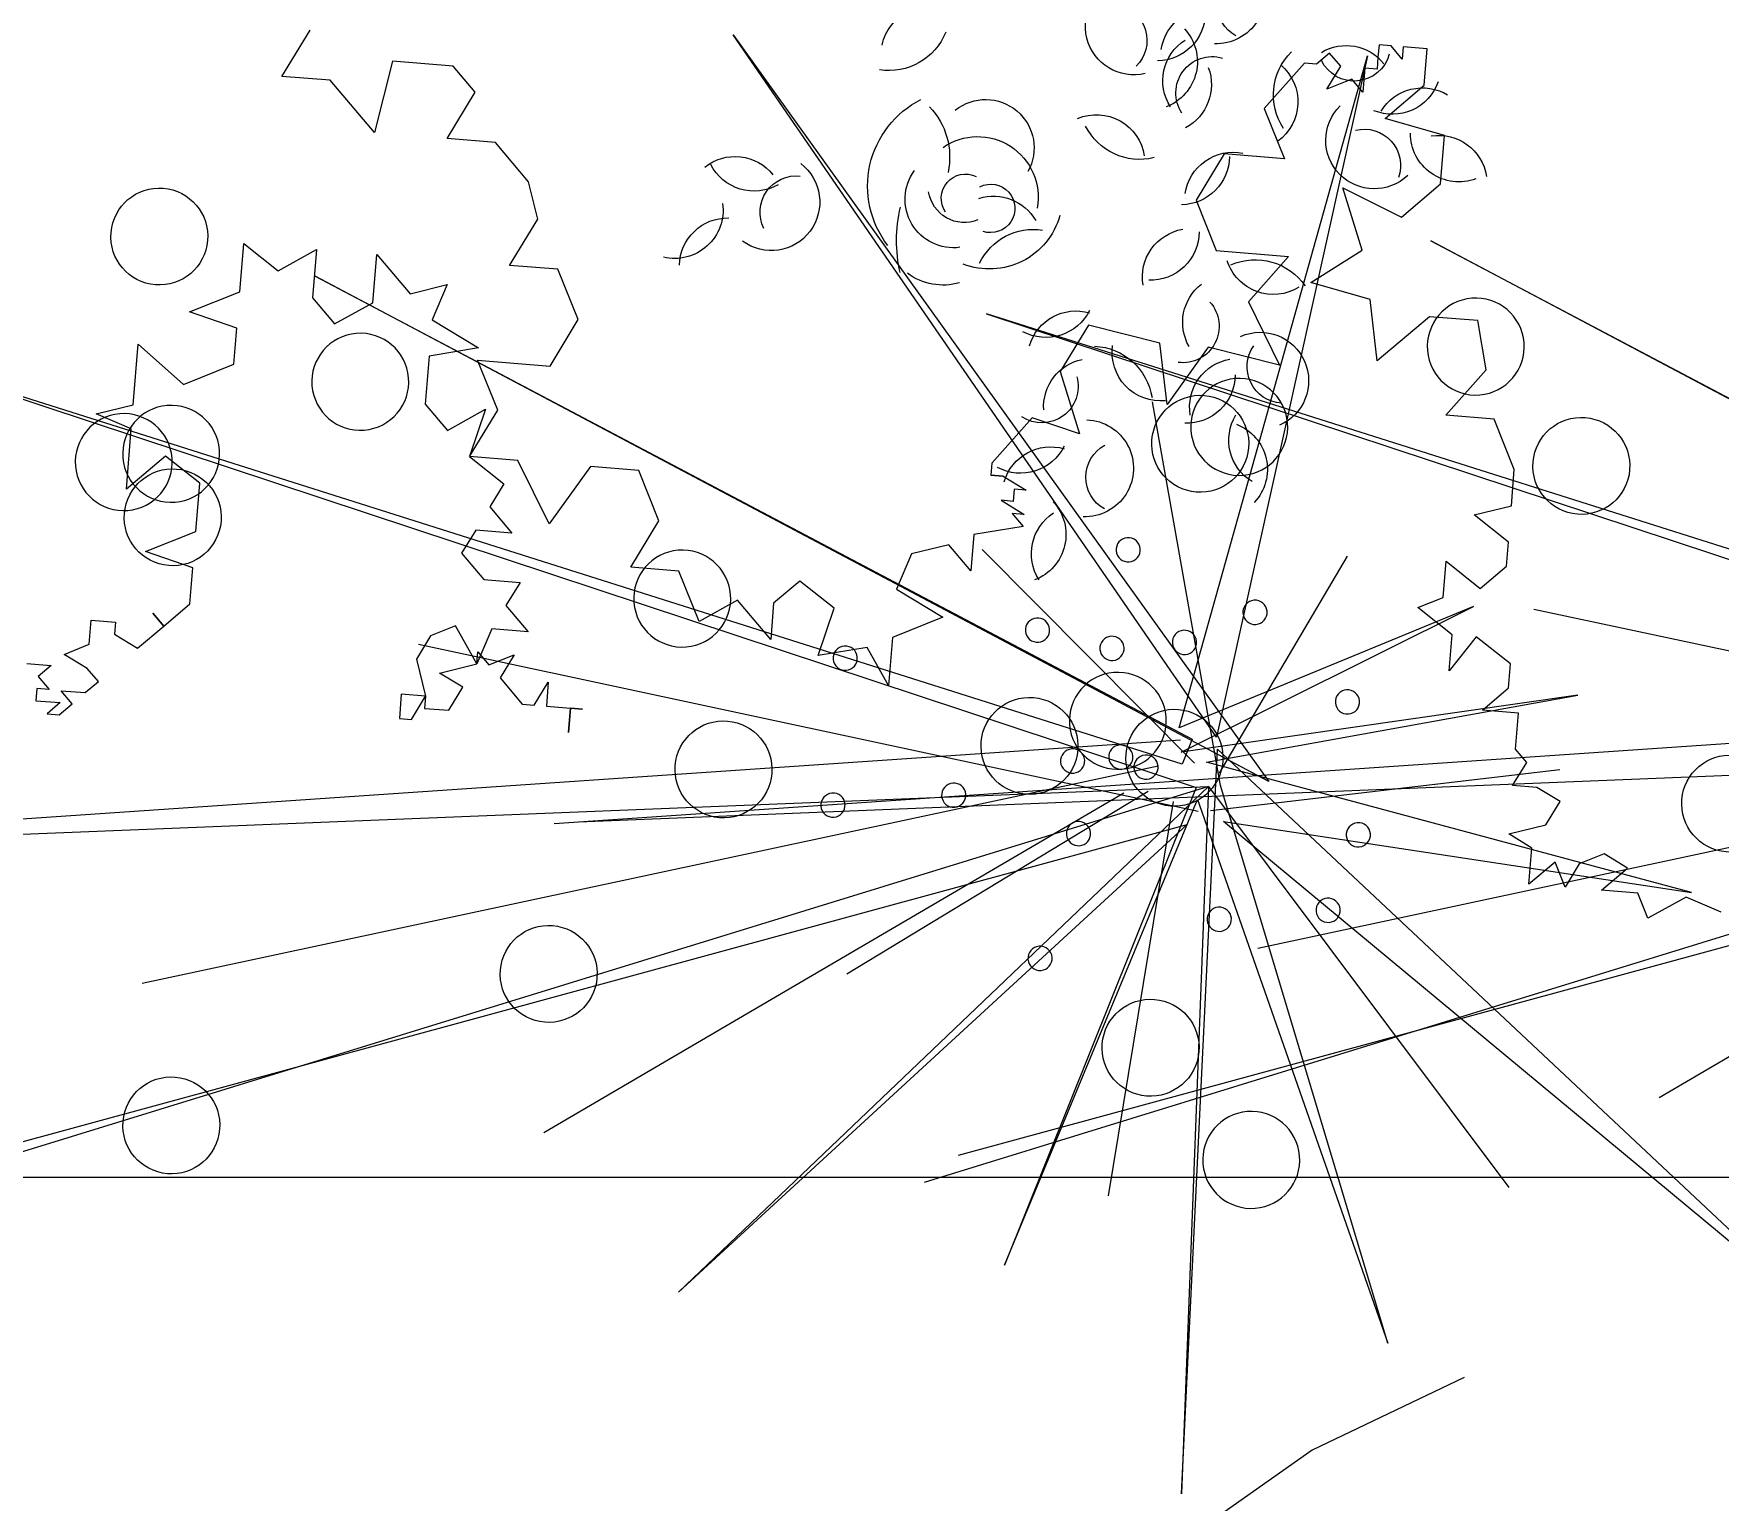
# Model space of a CAD drawing. Header units: metres. Extents: x 0 to 4415, y 1197 to 2590.
# Drawn here: x 1906.2999 to 1906.5783, y 1312.9806 to 1313.2229 of the extents above; entities that cross this region are included whole.
import ezdxf

# ---------------------------------------------------------------- set-up
doc = ezdxf.new("R2010")
doc.units = ezdxf.units.M
doc.linetypes.add('CONTINU', pattern=[0])
doc.layers.get('DEFPOINTS').update_dxf_attribs({"lineweight": 5})
for name, color, linetype, lineweight in [('00-cote', 7, 'CONTINU', 20), ('00-MUR', 7, 'Continuous', 30), ('vue', 7, 'Continuous', 5)]:
    doc.layers.add(name, color=color, linetype=linetype, lineweight=lineweight)
doc.layers.add('veg', color=7, linetype='Continuous', lineweight=9, true_color=0x61c200)
doc.styles.add('WALIDcotat', font='times.ttf')
doc.dimstyles.new('walid 100', dxfattribs={"dimscale": 0, "dimtxt": 0.25, "dimasz": 0.1, "dimexe": 1.25, "dimexo": 0.625, "dimgap": 0.02, "dimtad": 1, "dimdec": 0, "dimlfac": 100, "dimrnd": 5, "dimtxsty": 'WALIDcotat', "dimblk": 'COTE', "dimcen": 2.5, "dimse1": 1, "dimse2": 1, "dimclrd": 256, "dimclrt": 256, "dimadec": 0, "dimazin": 0, "dimtfac": 1, "dimtdec": 0, "dimtix": 1, "dimtmove": 2, "dimatfit": 3, "dimldrblk": 'COTE', "dimfxl": 1.25, "dimarcsym": 0})

# ---------------------------------------------------------------- blocks, each defined once
blk = doc.blocks.new('Plantes')
for p, q in [((-0.5796, 1.7132), (-0.238, 1.2957)), ((-0.189, 1.2913), (-0.5796, 1.7132)), ((-0.2838, 1.6127), (-0.1979, 1.2839)), ((-0.238, 1.2957), (-0.2838, 1.6127)), ((-0.1979, 1.2839), (-0.1508, 1.535)), ((-0.1508, 1.535), (-0.1912, 1.2668)), ((-0.2306, 1.2868), (-0.2012, 1.523)), ((-0.2142, 1.2853), (-0.4842, 1.4906)), ((-0.1912, 1.2668), (-0.0912, 1.4638)), ((-0.0912, 1.4638), (-0.1748, 1.2653)), ((-0.5902, 1.4095), (-0.2135, 1.2935)), ((-0.2231, 1.2779), (-0.5902, 1.4095)), ((0.281, 1.3894), (-0.1808, 1.2906)), ((-0.1748, 1.2653), (0.281, 1.3894)), ((-0.2053, 1.2928), (-0.0577, 1.3784)), ((-0.2106, 1.3262), (0.1269, 0.6784)), ((0.2921, 0.9601), (-0.2106, 1.3262)), ((-0.6932, 1.2704), (-0.189, 1.2913)), ((-0.2135, 1.2935), (0.0458, 1.2456)), ((-0.1808, 1.2906), (0.2921, 0.9601)), ((-0.2142, 1.2853), (-0.6932, 1.2704)), ((-0.559, 0.929), (-0.2142, 1.2853)), ((-0.5393, 1.1496), (-0.2231, 1.2779)), ((-0.215, 1.2771), (-0.5393, 1.1496)), ((-0.2142, 1.2853), (-0.5127, 0.3401)), ((-0.2702, 0.1044), (-0.2142, 1.2853)), ((-0.2313, 1.2786), (-0.122, 0.75)), ((0.0754, 0.3782), (-0.215, 1.2771)), ((-0.2402, 1.2712), (-0.559, 0.929)), ((-0.4942, 0.3632), (-0.2402, 1.2712)), ((-0.183, 1.2661), (-0.2717, 0.088)), ((-0.1993, 1.2675), (0.0754, 0.3782)), ((-0.1986, 1.2757), (-0.055, 1.1311)), ((0.1269, 0.6784), (-0.1823, 1.2742)), ((-0.2246, 1.2615), (-0.4919, 1.2195)), ((-0.2008, 1.2512), (-0.3527, 0.5647)), ((-0.2179, 1.2445), (-0.3431, 1.0415)), ((-0.2193, 1.2281), (-0.4519, 0.8371)), ((0.8744, -0.4508), (0.864, -0.4745)), ((0.864, -0.4745), (0.8782, -0.5005)), ((0.8782, -0.5005), (0.8611, -0.5072)), ((0.8611, -0.5072), (0.8589, -0.5317)), ((0.8441, -0.5139), (0.8344, -0.5296)), ((0.8589, -0.5317), (0.8441, -0.5139)), ((0.8344, -0.5296), (0.8411, -0.5466)), ((0.8411, -0.5466), (0.8568, -0.5563)), ((0.8568, -0.5563), (0.8397, -0.563)), ((0.7988, -0.5593), (0.7892, -0.5749)), ((0.8144, -0.569), (0.7988, -0.5593)), ((0.8204, -0.5942), (0.8144, -0.569)), ((0.8397, -0.563), (0.8546, -0.5808)), ((0.7892, -0.5749), (0.7877, -0.5913)), ((0.8301, -0.5786), (0.8204, -0.5942)), ((0.8546, -0.5808), (0.8301, -0.5786)), ((0.5738, -0.5887), (0.5397, -0.6021)), ((0.5984, -0.5908), (0.5738, -0.5887)), ((0.6043, -0.6161), (0.5984, -0.5908)), ((0.7053, -0.5922), (0.6868, -0.6152)), ((0.7216, -0.5936), (0.7053, -0.5922)), ((0.7387, -0.5869), (0.7365, -0.6114)), ((0.7632, -0.5891), (0.7387, -0.5869)), ((0.7721, -0.5816), (0.7632, -0.5891)), ((0.7877, -0.5913), (0.7721, -0.5816)), ((0.5397, -0.6021), (0.5368, -0.6348)), ((0.6229, -0.593), (0.6043, -0.6161)), ((0.6392, -0.5945), (0.6229, -0.593)), ((0.6541, -0.6123), (0.6392, -0.5945)), ((0.7365, -0.6114), (0.7216, -0.5936)), ((0.4729, -0.6126), (0.47, -0.6453)), ((0.5063, -0.6073), (0.4729, -0.6126)), ((0.5368, -0.6348), (0.5063, -0.6073)), ((0.6356, -0.6353), (0.6541, -0.6123)), ((0.6868, -0.6152), (0.7098, -0.6337)), ((0.3474, -0.6343), (0.3356, -0.6745)), ((0.3801, -0.6372), (0.3474, -0.6343)), ((0.4024, -0.6639), (0.3801, -0.6372)), ((0.6601, -0.6375), (0.6356, -0.6353)), ((0.6668, -0.6546), (0.6601, -0.6375)), ((0.6853, -0.6315), (0.6668, -0.6546)), ((0.7098, -0.6337), (0.6853, -0.6315)), ((0.2888, -0.6456), (0.2873, -0.6619)), ((0.3133, -0.6478), (0.2888, -0.6456)), ((0.3356, -0.6745), (0.3133, -0.6478)), ((0.47, -0.6453), (0.4997, -0.6809)), ((0.2866, -0.6701), (0.2858, -0.6782)), ((0.2955, -0.6626), (0.2866, -0.6701)), ((0.2873, -0.6619), (0.2955, -0.6626)), ((0.3824, -0.7033), (0.4024, -0.6639)), ((0.2858, -0.6782), (0.294, -0.679)), ((0.294, -0.679), (0.3022, -0.6797)), ((0.3022, -0.6797), (0.3014, -0.6879)), ((0.4997, -0.6809), (0.4581, -0.6854)), ((0.3014, -0.6879), (0.3178, -0.6893)), ((0.3178, -0.6893), (0.3089, -0.6968)), ((0.4247, -0.6906), (0.3824, -0.7033)), ((0.4463, -0.7255), (0.4247, -0.6906)), ((0.4581, -0.6854), (0.4463, -0.7255)), ((0.3, -0.7042), (0.2911, -0.7117)), ((0.3156, -0.7138), (0.3, -0.7042)), ((0.3089, -0.6968), (0.3156, -0.7138)), ((0.2911, -0.7117), (0.2985, -0.7206)), ((0.2911, -0.7117), (0.2911, -0.7117)), ((0.2985, -0.7206), (0.2978, -0.7287)), ((0.2978, -0.7287), (0.3283, -0.7562)), ((0.2978, -0.7287), (0.2978, -0.7287)), ((0.4242, -0.7894), (0.4285, -0.7404)), ((0.4285, -0.7404), (0.459, -0.7678)), ((0.3283, -0.7562), (0.3624, -0.7427)), ((0.3624, -0.7427), (0.3588, -0.7836)), ((0.459, -0.7678), (0.5021, -0.747)), ((0.5021, -0.747), (0.4895, -0.7953)), ((0.3588, -0.7836), (0.39, -0.8028)), ((0.39, -0.8028), (0.4242, -0.7894)), ((0.4895, -0.7953), (0.5282, -0.8234)), ((0.4866, -0.8279), (0.4741, -0.8762)), ((0.5282, -0.8234), (0.4866, -0.8279)), ((0.4741, -0.8762), (0.5053, -0.8955)), ((0.5053, -0.8955), (0.5476, -0.8828)), ((0.5476, -0.8828), (0.5365, -0.9147)), ((0.5365, -0.9147), (0.567, -0.9422)), ((0.5759, -0.9347), (0.5855, -0.9191)), ((0.5855, -0.9191), (0.5848, -0.9273)), ((0.5922, -0.9362), (0.6019, -0.9206)), ((0.6019, -0.9206), (0.6011, -0.9288)), ((0.6011, -0.9288), (0.61, -0.9213)), ((0.61, -0.9213), (0.6153, -0.9547)), ((0.5752, -0.9429), (0.5759, -0.9347)), ((0.5759, -0.9347), (0.5752, -0.9429)), ((0.5752, -0.9429), (0.5759, -0.9347)), ((0.5759, -0.9347), (0.5759, -0.9347)), ((0.5759, -0.9347), (0.5759, -0.9347)), ((0.5759, -0.9347), (0.5759, -0.9347)), ((0.5848, -0.9273), (0.593, -0.928)), ((0.593, -0.928), (0.5922, -0.9362)), ((0.567, -0.9422), (0.5752, -0.9429)), ((0.5922, -0.9362), (0.5922, -0.9362)), ((0.5922, -0.9362), (0.5922, -0.9362)), ((0.6153, -0.9547), (0.6398, -0.9569)), ((0.6398, -0.9569), (0.622, -0.9718)), ((0.622, -0.9718), (0.628, -0.997)), ((0.6518, -1.0074), (0.671, -0.9762)), ((0.671, -0.9762), (0.6845, -1.0103)), ((0.628, -0.997), (0.6518, -1.0074)), ((0.6845, -1.0103), (0.7171, -1.0132)), ((0.7171, -1.0132), (0.6912, -1.0274)), ((0.6912, -1.0274), (0.6964, -1.0608)), ((0.6645, -1.0497), (0.6459, -1.0728)), ((0.6964, -1.0608), (0.6645, -1.0497)), ((0.6459, -1.0728), (0.6608, -1.0906)), ((0.6853, -1.0927), (0.6586, -1.1151)), ((0.6608, -1.0906), (0.6853, -1.0927)), ((0.6586, -1.1151), (0.6728, -1.141)), ((0.6728, -1.141), (0.6386, -1.1545)), ((0.6386, -1.1545), (0.6357, -1.1871)), ((0.6045, -1.1679), (0.5704, -1.1813)), ((0.6357, -1.1871), (0.6045, -1.1679)), ((0.5704, -1.1813), (0.5674, -1.214)), ((0.5674, -1.214), (0.6061, -1.2422)), ((0.4679, -1.2216), (0.4338, -1.235)), ((0.4992, -1.2408), (0.4679, -1.2216)), ((0.7294, -1.2449), (0.7309, -1.2286)), ((0.7316, -1.2204), (0.7309, -1.2286)), ((0.7309, -1.2286), (0.7316, -1.2204)), ((0.7309, -1.2286), (0.7309, -1.2286)), ((0.7309, -1.2286), (0.7309, -1.2286)), ((0.7309, -1.2286), (0.7309, -1.2286)), ((0.7309, -1.2286), (0.7309, -1.2286)), ((0.7309, -1.2286), (0.7309, -1.2286)), ((0.7309, -1.2286), (0.7309, -1.2286)), ((0.7309, -1.2286), (0.7309, -1.2286)), ((0.7309, -1.2286), (0.7309, -1.2286)), ((0.7309, -1.2286), (0.7309, -1.2286)), ((0.739, -1.2293), (0.7309, -1.2286)), ((0.7309, -1.2286), (0.739, -1.2293)), ((0.739, -1.2293), (0.7309, -1.2286)), ((0.7309, -1.2286), (0.739, -1.2293)), ((0.739, -1.2293), (0.7309, -1.2286)), ((0.7309, -1.2286), (0.739, -1.2293)), ((0.7309, -1.2286), (0.7309, -1.2286)), ((0.7309, -1.2286), (0.7309, -1.2286)), ((0.7309, -1.2286), (0.7309, -1.2286)), ((0.7309, -1.2286), (0.7309, -1.2286)), ((0.7309, -1.2286), (0.7309, -1.2286)), ((0.7309, -1.2286), (0.7309, -1.2286)), ((0.7309, -1.2286), (0.7309, -1.2286)), ((0.739, -1.2293), (0.739, -1.2293)), ((0.7472, -1.23), (0.739, -1.2293)), ((0.739, -1.2293), (0.7472, -1.23)), ((0.739, -1.2293), (0.739, -1.2293)), ((0.7472, -1.23), (0.7472, -1.23)), ((0.7472, -1.23), (0.7472, -1.23)), ((0.7472, -1.23), (0.7472, -1.23)), ((0.7472, -1.23), (0.7472, -1.23)), ((0.4338, -1.235), (0.4309, -1.2677)), ((0.4948, -1.2899), (0.4992, -1.2408)), ((0.6061, -1.2422), (0.5631, -1.263)), ((0.3997, -1.2484), (0.3744, -1.2544)), ((0.4309, -1.2677), (0.3997, -1.2484)), ((0.7131, -1.2435), (0.7294, -1.2449)), ((0.7287, -1.2531), (0.7131, -1.2435)), ((0.7279, -1.2613), (0.7287, -1.2531)), ((0.3744, -1.2544), (0.3477, -1.2767)), ((0.5631, -1.263), (0.5601, -1.2957)), ((0.6433, -1.2867), (0.6455, -1.2621)), ((0.6455, -1.2621), (0.6611, -1.2718)), ((0.6611, -1.2718), (0.6789, -1.2569)), ((0.6789, -1.2569), (0.6767, -1.2814)), ((0.7101, -1.2761), (0.7279, -1.2613)), ((0.3477, -1.2767), (0.3448, -1.3094)), ((0.5289, -1.2764), (0.4948, -1.2899)), ((0.5601, -1.2957), (0.5289, -1.2764)), ((0.5601, -1.2957), (0.5787, -1.2727)), ((0.5787, -1.2727), (0.5943, -1.2823)), ((0.5943, -1.2823), (0.6121, -1.2674)), ((0.6121, -1.2674), (0.6099, -1.2919)), ((0.6945, -1.2665), (0.7101, -1.2761)), ((0.7012, -1.2836), (0.6945, -1.2665)), ((0.5282, -1.2846), (0.5601, -1.2957)), ((0.5423, -1.3106), (0.5282, -1.2846)), ((0.6255, -1.3015), (0.6433, -1.2867)), ((0.6767, -1.2814), (0.7005, -1.2918)), ((0.6923, -1.291), (0.7012, -1.2836)), ((0.3136, -1.2902), (0.2958, -1.305)), ((0.3448, -1.3094), (0.3136, -1.2902)), ((0.4674, -1.3204), (0.4866, -1.2891)), ((0.4866, -1.2891), (0.4919, -1.3226)), ((0.6099, -1.2919), (0.6255, -1.3015)), ((0.7005, -1.2918), (0.6745, -1.3059)), ((0.7005, -1.2918), (0.6923, -1.291)), ((0.7065, -1.317), (0.7005, -1.2918)), ((0.2958, -1.305), (0.2921, -1.3459)), ((0.4436, -1.31), (0.4674, -1.3204)), ((0.4496, -1.3352), (0.4436, -1.31)), ((0.5245, -1.3255), (0.5423, -1.3106)), ((0.6745, -1.3059), (0.6812, -1.323)), ((0.7161, -1.3014), (0.7065, -1.317)), ((0.7317, -1.311), (0.7161, -1.3014)), ((0.7303, -1.3274), (0.7317, -1.311)), ((0.4919, -1.3226), (0.5245, -1.3255)), ((0.6812, -1.323), (0.6969, -1.3326)), ((0.6969, -1.3326), (0.7221, -1.3266)), ((0.7221, -1.3266), (0.7206, -1.343)), ((0.7221, -1.3266), (0.7303, -1.3274)), ((0.7377, -1.3363), (0.7221, -1.3266)), ((0.4229, -1.3576), (0.4496, -1.3352)), ((0.7206, -1.343), (0.737, -1.3444)), ((0.737, -1.3444), (0.7377, -1.3363)), ((0.2921, -1.3459), (0.3404, -1.3584)), ((0.3404, -1.3584), (0.3048, -1.3882)), ((0.4555, -1.3605), (0.4229, -1.3576)), ((0.4697, -1.3865), (0.4555, -1.3605)), ((0.3048, -1.3882), (0.3019, -1.4209)), ((0.4519, -1.4013), (0.4697, -1.3865)), ((0.3019, -1.4209), (0.2707, -1.4016)), ((0.4192, -1.3984), (0.4519, -1.4013)), ((0.4334, -1.4244), (0.4192, -1.3984)), ((0.4148, -1.4474), (0.4334, -1.4244)), ((0.4475, -1.4504), (0.4148, -1.4474)), ((0.4609, -1.4845), (0.4475, -1.4504)), ((0.472, -1.4526), (0.4609, -1.4845)), ((0.4965, -1.4547), (0.472, -1.4526)), ((0.51, -1.4889), (0.4965, -1.4547)), ((0.5768, -1.4784), (0.5583, -1.5014)), ((0.6095, -1.4813), (0.5768, -1.4784)), ((0.6229, -1.5154), (0.6095, -1.4813)), ((0.4825, -1.5194), (0.51, -1.4889)), ((0.634, -1.4835), (0.6229, -1.5154)), ((0.6585, -1.4857), (0.634, -1.4835)), ((0.6734, -1.5035), (0.6585, -1.4857)), ((0.5583, -1.5014), (0.5806, -1.5281)), ((0.6645, -1.5109), (0.6734, -1.5035)), ((0.6734, -1.5035), (0.6645, -1.5109)), ((0.6883, -1.5213), (0.6734, -1.5035)), ((0.5234, -1.523), (0.4825, -1.5194)), ((0.5294, -1.5483), (0.5234, -1.523)), ((0.5397, -1.5245), (0.5294, -1.5483)), ((0.5806, -1.5281), (0.5397, -1.5245)), ((0.6786, -1.5369), (0.6883, -1.5213)), ((0.6697, -1.5443), (0.6705, -1.5362)), ((0.6705, -1.5362), (0.6786, -1.5369)), ((0.669, -1.5525), (0.6697, -1.5443)), ((0.7106, -1.548), (0.7017, -1.5554)), ((0.718, -1.5569), (0.7106, -1.548)), ((0.6853, -1.554), (0.669, -1.5525)), ((0.6921, -1.571), (0.6853, -1.554)), ((0.7017, -1.5554), (0.6921, -1.571)), ((0.7166, -1.5732), (0.718, -1.5569)), ((0.7255, -1.5658), (0.7166, -1.5732)), ((0.7329, -1.5747), (0.7255, -1.5658)), ((0.6988, -1.5881), (0.6995, -1.5799)), ((0.6995, -1.5799), (0.7069, -1.5888)), ((0.7069, -1.5888), (0.7158, -1.5814)), ((0.7158, -1.5814), (0.7151, -1.5896)), ((0.7233, -1.5903), (0.7247, -1.5739)), ((0.7247, -1.5739), (0.7322, -1.5828)), ((0.7322, -1.5828), (0.7329, -1.5747)), ((0.698, -1.5963), (0.6988, -1.5881)), ((0.7151, -1.5896), (0.7233, -1.5903)), ((0.7151, -1.5896), (0.7151, -1.5896))]:
    blk.add_line(p, q)
at = {"color": 97}
for p, q in [((-0.215, 1.2771), (-0.215, 1.2771)), ((-0.1823, 1.2742), (-0.1993, 1.2675))]:
    blk.add_line(p, q, dxfattribs=at)
at = {"color": 72}
for p, q in [((1.1881, -0.627), (1.2365, -0.7302)), ((1.2365, -0.7302), (1.3095, -0.8355))]:
    blk.add_line(p, q, dxfattribs=at)
for centre, major_axis, start_param, end_param in [((0.2289, 1.4517), (0.0232, 0.0232), 1.987916, 3.925231), ((0.1947, 1.4382), (0.0232, 0.0232), 5.338948, 6.909744), ((0.2743, 1.4064), (0.0232, 0.0232), 1.115251, 2.738407), ((0.2267, 1.4271), (0.0232, 0.0232), 4.466283, 6.03708), ((0.2238, 1.3945), (0.0232, 0.0232), 1.58649, 4.710629), ((0.2067, 1.3878), (0.0174, 0.0174), 5.251682, 7.398437), ((0.2884, 1.3805), (0.0174, 0.0174), 1.045438, 3.471446), ((-0.2463, 1.387), (0.0058, 0.0058), 2.267169, 8.550354), ((0.255, 1.3752), (0.0232, 0.0232), 4.954976, 6.386146), ((-0.1564, 1.379), (0.0058, 0.0058), 2.267169, 8.550354), ((-0.2975, 1.3669), (0.0058, 0.0058), 2.267169, 8.550354), ((0.0605, 1.3184), (0.0232, 0.0232), 5.077149, 8.218741), ((0.1014, 1.3148), (0.029, 0.029), 5.077149, 6.455959), ((0.1518, 1.3268), (0.0232, 0.0232), 1.79593, 3.611072), ((0.2492, 1.3098), (0.0232, 0.0232), 6.194159, 8.009302), ((0.2543, 1.367), (0.029, 0.029), 3.331819, 4.710629), ((-0.0962, 1.316), (0.0058, 0.0058), 2.267169, 8.550354), ((0.0004, 1.2909), (0.0232, 0.0232), 5.862547, 7.817316), ((0.0701, 1.3341), (0.0174, 0.0174), 2.406795, 4.536097), ((0.0204, 1.3303), (0.0232, 0.0232), 2.895487, 4.466283), ((0.3212, 1.2869), (0.0232, 0.0232), 5.530934, 8.672527), ((-0.3041, 1.2933), (0.0058, 0.0058), 2.267169, 8.550354), ((0.0643, 1.2687), (0.0232, 0.0232), 0.783639, 2.389342), ((0.1823, 1.2993), (0.0232, 0.0232), 4.064858, 5.688014), ((0.3153, 1.3122), (0.0174, 0.0174), 2.86058, 4.989882), ((0.0427, 1.3036), (0.0232, 0.0232), 3.750698, 5.321495), ((0.097, 1.2658), (0.0174, 0.0174), 0.0506, 2.476608), ((0.2121, 1.2637), (0.0232, 0.0232), 0.783639, 2.336982), ((0.2551, 1.2846), (0.0174, 0.0174), 3.331819, 5.77528), ((0.2797, 1.2824), (0.0232, 0.0232), 4.064858, 5.688014), ((-0.1169, 1.2684), (0.0058, 0.0058), 2.267169, 8.550354), ((0.0999, 1.2985), (0.0232, 0.0232), 3.401633, 4.832803), ((0.2604, 1.2512), (0.0232, 0.0232), 0.41712, 1.865743), ((0.3094, 1.2468), (0.0232, 0.0232), 0.783639, 2.336982), ((0.1609, 1.2436), (0.0232, 0.0232), 0.783639, 2.389342), ((0.276, 1.2416), (0.0232, 0.0232), 0.033147, 1.987916), ((0.2633, 1.2839), (0.0232, 0.0232), 3.349273, 4.920069), ((0.0792, 1.2509), (0.0232, 0.0232), 2.249715, 4.064858), ((0.1304, 1.271), (0.0232, 0.0232), 3.750698, 5.321495), ((-0.2015, 1.243), (0.0058, 0.0058), 2.267169, 8.550354), ((0.0421, 1.2048), (0.029, 0.029), 5.530934, 6.909744), ((0.2508, 1.2356), (0.029, 0.029), 2.110089, 3.453992), ((-0.1948, 1.2259), (0.0058, 0.0058), 2.267169, 8.550354), ((-0.0545, 1.2299), (0.0058, 0.0058), 2.267169, 8.550354), ((0.0005, 1.2003), (0.0232, 0.0232), 5.530934, 8.672527), ((0.207, 1.2065), (0.0232, 0.0232), 5.094602, 6.909744), ((0.2998, 1.2312), (0.0232, 0.0232), 2.110089, 5.234228), ((0.2902, 1.2156), (0.0174, 0.0174), 5.705467, 7.852222), ((-0.1213, 1.2194), (0.0058, 0.0058), 2.267169, 8.550354), ((-0.0054, 1.2255), (0.0174, 0.0174), 2.86058, 4.989882), ((-0.2468, 1.1976), (0.0058, 0.0058), 2.267169, 8.550354), ((-0.1977, 1.1933), (0.0058, 0.0058), 2.267169, 8.550354), ((0.0421, 1.2048), (0.0232, 0.0232), 3.855418, 5.286588), ((0.0741, 1.1937), (0.0232, 0.0232), 4.204484, 5.77528), ((0.1216, 1.173), (0.0232, 0.0232), 1.237424, 2.843127), ((-0.0447, 1.1549), (0.0232, 0.0232), 0.033147, 1.987916), ((-0.018, 1.1772), (0.0232, 0.0232), 4.204484, 5.77528), ((0.0296, 1.1565), (0.0232, 0.0232), 1.237424, 2.843127), ((0.0556, 1.1706), (0.0174, 0.0174), 0.504386, 2.930394), ((-0.3314, 1.1722), (0.0058, 0.0058), 2.267169, 8.550354), ((-0.1093, 1.1689), (0.0058, 0.0058), 2.267169, 8.550354), ((-0.0574, 1.1972), (0.0232, 0.0232), 3.349273, 4.920069), ((0.1841, 1.1345), (0.0348, 0.0348), 1.045438, 2.720954), ((0.1209, 1.1648), (0.029, 0.029), 4.379017, 5.635654), ((0.1514, 1.1374), (0.0232, 0.0232), 5.181868, 6.543225), ((0.1834, 1.1263), (0.029, 0.029), 4.885162, 7.241357), ((0.2168, 1.1315), (0.0232, 0.0232), 4.815349, 7.572969), ((0.1759, 1.1352), (0.0116, 0.0116), 5.024789, 8.95178), ((-0.2214, 1.113), (0.0058, 0.0058), 2.267169, 8.550354), ((0.1908, 1.1174), (0.0174, 0.0174), 1.970463, 3.768152), ((0.1826, 1.1181), (0.0116, 0.0116), 3.314366, 5.949813), ((0.1648, 1.1032), (0.029, 0.029), 2.075182, 2.982754), ((0.1819, 1.11), (0.0232, 0.0232), 2.214809, 4.55355), ((0.2102, 1.058), (0.0348, 0.0348), 0.015694, 0.993078), ((0.2792, 1.093), (0.0232, 0.0232), 4.134671, 5.949813), ((0.3097, 1.0656), (0.029, 0.029), 1.150158, 2.511515), ((0.1908, 1.1174), (0.0464, 0.0464), 3.262006, 5.024789), ((0.1543, 1.1701), (0.0696, 0.0696), 3.698339, 4.152124), ((-0.2287, 1.0313), (0.0058, 0.0058), 2.267169, 8.550354), ((-0.1292, 1.0389), (0.0058, 0.0058), 2.267169, 8.550354), ((0.1791, 0.9867), (0.0232, 0.0232), 6.141799, 9.265939), ((0.1724, 1.0037), (0.0174, 0.0174), 3.453992, 5.600747), ((0.2193, 0.9748), (0.0232, 0.0232), 1.830836, 3.453992), ((0.177, 0.9622), (0.0232, 0.0232), 4.815349, 6.386146), ((0.1354, 0.9576), (0.0232, 0.0232), 3.942685, 5.513481), ((0.1733, 0.9213), (0.0232, 0.0232), 0.644012, 2.581328)]:
    blk.add_ellipse(centre, major_axis=major_axis, ratio=1, start_param=start_param, end_param=end_param, dxfattribs=at)
at = {"color": 10}
for centre in [(-0.4668, 1.3161), (-0.1703, 1.2237), (-0.0896, 0.9283), (0.0556, 0.7094), (0.5717, -0.5433), (0.5549, -0.8011), (0.773, -1.1253), (0.4097, -1.5046), (0.5998, -1.4969)]:
    blk.add_ellipse(centre, major_axis=(0.0232, 0.0232), ratio=1, start_param=2.267169, end_param=8.550354, dxfattribs=at)
at = {"color": 50}
for centre in [(0.0001, 0.5497), (-0.0232, -0.173), (0.8009, -0.4442), (0.7673, -0.8201), (0.9634, -0.8376), (0.7586, -0.9181), (0.9106, -1.2446), (1.0113, -1.5007)]:
    blk.add_ellipse(centre, major_axis=(0.0232, 0.0232), ratio=1, start_param=2.267169, end_param=8.550354, dxfattribs=at)
blk = doc.blocks.new('A$C25AE6DBE')
at = {"layer": 'veg', "ltscale": 0.1, "xscale": -0.2441011966847084, "yscale": 0.2441011966847084, "zscale": 0.2441011966847084, "rotation": 179.5978025672188}
for p in [(0.1903, 1.4172), (0.1903, 0.4172)]:
    blk.add_blockref('Plantes', p, dxfattribs=at)
blk = doc.blocks.new('COTE')
at = {"ltscale": 0.05}
h = blk.add_hatch(color=256, dxfattribs=at)
edge = h.paths.add_edge_path()
edge.add_arc((0, 0), 0.25, 0, 360)
for p, q in [((0, -1), (0, 1)), ((1, 0), (-1, 0))]:
    blk.add_line(p, q)
blk.add_circle((0, 0), 0.25)
blk = doc.blocks.new('*D305')
at = {"layer": '00-cote', "lineweight": -2, "ltscale": 0.1, "transparency": 16777216}
blk.add_line((1906.15075, 1312.39839), (1908.01234, 1312.39839), dxfattribs=at)
at = {"layer": 'DEFPOINTS', "color": 0, "ltscale": 0.1, "transparency": 16777216}
for p in [(1908.11234, 1314.23399), (1906.05075, 1313.76661), (1908.11234, 1312.39839)]:
    blk.add_point(p, dxfattribs=at)
at = {"layer": '00-cote', "lineweight": -2, "ltscale": 0.1, "transparency": 16777216, "xscale": 0.1, "yscale": 0.1, "zscale": 0.1}
for p, rotation in [((1906.05075, 1312.39839), 179.9999997985113), ((1908.11234, 1312.39839), 359.9999997985113)]:
    blk.add_blockref('COTE', p, dxfattribs=dict(at, rotation=rotation))
at = {"layer": '00-cote', "ltscale": 0.1, "transparency": 16777216, "insert": (1907.08154, 1312.54555), "char_height": 0.25, "attachment_point": 5, "rotation": 360, "style": 'WALIDcotat'}
blk.add_mtext('205', dxfattribs=at)
blk = doc.blocks.new('*D320')
at = {"layer": '00-cote', "lineweight": -2, "ltscale": 0.1, "transparency": 16777216}
blk.add_line((1904.03117, 1311.31981), (1908.01234, 1311.31981), dxfattribs=at)
at = {"layer": 'DEFPOINTS', "color": 0, "ltscale": 0.1, "transparency": 16777216}
for p in [(1908.11234, 1313.41661), (1903.93117, 1313.12496), (1908.11234, 1311.31981)]:
    blk.add_point(p, dxfattribs=at)
at = {"layer": '00-cote', "lineweight": -2, "ltscale": 0.1, "transparency": 16777216, "xscale": 0.1, "yscale": 0.1, "zscale": 0.1, "rotation": 180}
blk.add_blockref('COTE', (1903.93117, 1311.31981), dxfattribs=at)
at = {"layer": '00-cote', "lineweight": -2, "ltscale": 0.1, "transparency": 16777216, "xscale": 0.1, "yscale": 0.1, "zscale": 0.1}
blk.add_blockref('COTE', (1908.11234, 1311.31981), dxfattribs=at)
at = {"layer": '00-cote', "ltscale": 0.1, "transparency": 16777216, "insert": (1906.02176, 1311.46697), "char_height": 0.25, "attachment_point": 5, "style": 'WALIDcotat'}
blk.add_mtext('420', dxfattribs=at)
blk = doc.blocks.new('*D390')
at = {"layer": '00-cote', "lineweight": -2, "ltscale": 0.1, "transparency": 16777216}
for p, q in [((1907.20295, 1313.86661), (1907.20295, 1313.96661)), ((1907.20295, 1313.41661), (1907.20295, 1313.76661)), ((1907.20295, 1313.31661), (1907.20295, 1313.21661))]:
    blk.add_line(p, q, dxfattribs=at)
at = {"layer": 'DEFPOINTS', "color": 0, "ltscale": 0.1, "transparency": 16777216}
for p in [(1906.05075, 1313.76661), (1907.20295, 1313.76661), (1906.05075, 1313.41661)]:
    blk.add_point(p, dxfattribs=at)
at = {"layer": '00-cote', "lineweight": -2, "ltscale": 0.1, "transparency": 16777216, "xscale": 0.1, "yscale": 0.1, "zscale": 0.1}
for p, rotation in [((1907.20295, 1313.76661), 270), ((1907.20295, 1313.41661), 90)]:
    blk.add_blockref('COTE', p, dxfattribs=dict(at, rotation=rotation))
at = {"layer": '00-cote', "ltscale": 0.1, "transparency": 16777216, "insert": (1907.05579, 1313.59161), "char_height": 0.25, "attachment_point": 5, "rotation": 90, "style": 'WALIDcotat'}
blk.add_mtext('35', dxfattribs=at)

msp = doc.modelspace()

# ---------------------------------------------------------------- linework, layer by layer
at = {"layer": 'vue'}
msp.add_lwpolyline([(1904.46234, 1313.03399), (1908.01234, 1313.03399), (1908.01234, 1313.41661), (1904.46234, 1313.41661)], close=True, dxfattribs=at)

# ---------------------------------------------------------------- block references
at = {"layer": '00-MUR', "rotation": 90}
for p in [(1906.78213, 1312.96856), (1906.59785, 1312.96275)]:
    msp.add_blockref('A$C25AE6DBE', p, dxfattribs=at)
at = {"layer": '00-MUR', "xscale": -1, "rotation": 90}
msp.add_blockref('A$C25AE6DBE', (1908.10447, 1313.48228), dxfattribs=at)

# ---------------------------------------------------------------- dimensions: what is measured, and where the dimension line sits
at = {"layer": '00-cote', "ltscale": 0.1}
for base, p1, p2, picture, middle in [((1908.11234, 1312.39839), (1906.05075, 1313.76661), (1908.11234, 1314.23399), '*D305', (1907.08154, 1312.54555)), ((1908.11234, 1311.31981), (1903.93117, 1313.12496), (1908.11234, 1313.41661), '*D320', (1906.02176, 1311.46697))]:
    dim = msp.add_linear_dim(base=base, p1=p1, p2=p2, angle=180, dimstyle='walid 100', override={"dimscale": 1, "dimfxl": 0}, dxfattribs=at)
    dim.commit()
    dim.dimension.update_dxf_attribs({"geometry": picture, "text_midpoint": middle})
dim = msp.add_aligned_dim(p1=(1906.05075, 1313.41661), p2=(1906.05075, 1313.76661), distance=-1.15221, dimstyle='walid 100', override={"dimscale": 1, "dimfxl": 0}, dxfattribs=at)
dim.commit()
dim.dimension.update_dxf_attribs({"geometry": '*D390', "text_midpoint": (1907.05579, 1313.59161)})

doc.saveas('drawing.dxf')
